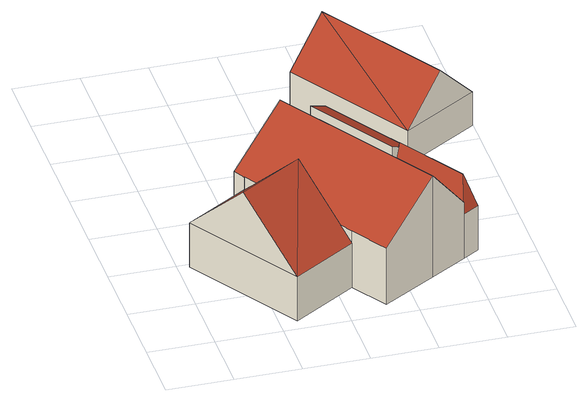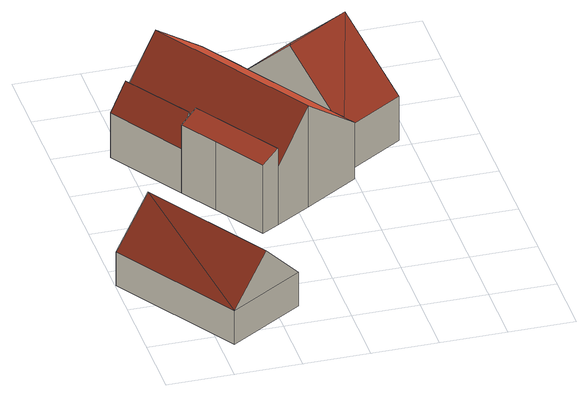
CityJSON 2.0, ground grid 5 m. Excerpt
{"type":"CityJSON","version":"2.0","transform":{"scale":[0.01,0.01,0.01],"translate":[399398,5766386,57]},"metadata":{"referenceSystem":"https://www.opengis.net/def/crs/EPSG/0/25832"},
"CityObjects":{
"building1":{"type":"Building","attributes":{"Gemeindeschluessel":"05566004","Geometrietyp2DReferenz":"3000","function":"31001_1000"},"address":[{"country":"Germany","locality":"Altenberge","thoroughfareNumber":"56","thoroughfareName":"Hansell"}],"children":["building1-1","building1-2","building1-3","building1-4"]},
"building1-1":{"type":"BuildingPart","attributes":{"roofType":"2100","measuredHeight":6.44},"parents":["building1"],"geometry":[{"type":"Solid","lod":"2","boundaries":[[[[0,1,2,3,4]],[[5,6,1,0]],[[7,8,9,6,5]],[[5,0,4,10,11,12,7]],[[2,1,6,9,13]],[[14,10,4,3]],[[13,15,14,3,2]],[[11,10,14,15]],[[8,7,12]],[[13,9,8,15]],[[8,12,11,15]]]],"semantics":{"surfaces":[{"type":"WallSurface"},{"type":"RoofSurface"},{"type":"GroundSurface"},{"type":"ClosureSurface"}],"values":[[0,0,0,1,2,0,3,0,0,3,3]]}}]},
"building1-2":{"type":"BuildingPart","attributes":{"roofType":"3100","measuredHeight":8.49},"parents":["building1"],"geometry":[{"type":"Solid","lod":"2","boundaries":[[[[16,17,18,19,20]],[[21,22,17,16]],[[23,24,22,21]],[[3,2,24,23]],[[25,26,27,28,29]],[[30,31,26,25]],[[32,33,31,30]],[[34,33,32]],[[29,14,3,23,25]],[[21,16,20,35,36,32,30,25,23]],[[18,17,22,24,2,13,27,26,31,33]],[[35,20,19]],[[32,36,34]],[[18,33,34,19]],[[34,36,35,19]],[[28,15,14,29]],[[15,13,2,3,14]],[[27,13,15,28]]]],"semantics":{"surfaces":[{"type":"WallSurface"},{"type":"RoofSurface"},{"type":"GroundSurface"},{"type":"ClosureSurface"}],"values":[[0,0,0,0,0,0,0,0,1,1,2,0,0,3,3,0,3,3]]}}]},
"building1-3":{"type":"BuildingPart","attributes":{"roofType":"5000","measuredHeight":6.46},"parents":["building1"],"geometry":[{"type":"Solid","lod":"2","boundaries":[[[[37,38,9,8]],[[28,27,38,37]],[[28,37,39]],[[39,37,8,12,40]],[[40,11,15,28,39]],[[9,38,27,13]],[[13,15,8,9]],[[27,28,15,13]],[[11,40,12]],[[15,11,12,8]]]],"semantics":{"surfaces":[{"type":"WallSurface"},{"type":"RoofSurface"},{"type":"GroundSurface"},{"type":"ClosureSurface"}],"values":[[0,0,1,1,1,2,3,3,0,3]]}}]},
"building1-4":{"type":"BuildingPart","attributes":{"roofType":"3100","measuredHeight":8.57},"parents":["building1"],"geometry":[{"type":"Solid","lod":"2","boundaries":[[[[19,18,17,41]],[[42,43,33,34]],[[44,45,43,42]],[[41,17,45,44]],[[46,47,35,19]],[[19,41,44,46]],[[42,34,36,47]],[[47,46,42]],[[46,44,42]],[[18,33,43,45,17]],[[18,19,34,33]],[[47,36,35]],[[35,36,34,19]]]],"semantics":{"surfaces":[{"type":"WallSurface"},{"type":"RoofSurface"},{"type":"GroundSurface"},{"type":"ClosureSurface"}],"values":[[0,0,0,0,1,1,1,1,0,2,3,0,3]]}}]},
"building2":{"type":"Building","attributes":{"Gemeindeschluessel":"05566004","Geometrietyp2DReferenz":"3000","function":"31001_2460","roofType":"3100","measuredHeight":6.26},"geometry":[{"type":"Solid","lod":"2","boundaries":[[[[48,49,50,51]],[[52,53,49,48]],[[54,55,53,52]],[[51,50,55,54]],[[48,56,52]],[[54,57,51]],[[56,48,51]],[[51,57,56]],[[52,56,57]],[[57,54,52]],[[49,53,55,50]]]],"semantics":{"surfaces":[{"type":"WallSurface"},{"type":"RoofSurface"},{"type":"GroundSurface"}],"values":[[0,0,0,0,0,0,1,1,1,1,2]]}}]}
},
"vertices":[
[1321,1836,668],[1321,1836,95],[1191,1756,95],[1191,1756,573],[1191,1756,739],[1559,1456,668],[1559,1456,95],[1733,1180,668],[1733,1180,468],[1733,1180,95],[1605,1100,738],[1661,1135,707],[1679,1146,697],[1605,1100,95],[1605,1100,571],[1605,1100,468],
[566,1252,571],[566,1252,95],[567,1253,95],[567,1253,466],[567,1253,573],[514,1338,573],[514,1338,95],[922,1590,944],[922,1590,95],[1694,360,944],[1694,360,95],[1966,528,95],[1966,528,468],[1966,528,569],[1283,107,570],[1283,107,95],[1110,384,571],[1110,384,95],[1110,384,466],[627,1158,572],[1052,478,571],
[2092,606,468],[2092,606,95],[1990,630,737],[1669,1140,740],
[566,1252,466],[623,78,466],[623,78,95],[79,946,466],[79,946,95],[351,512,951],[839,818,951],
[2492,2175,362],[2492,2175,80],[1895,3126,80],[1895,3126,362],[1921,1819,362],[1921,1819,80],[1325,2770,362],[1325,2770,80],[2207,1997,706],[1610,2948,706]
]}
